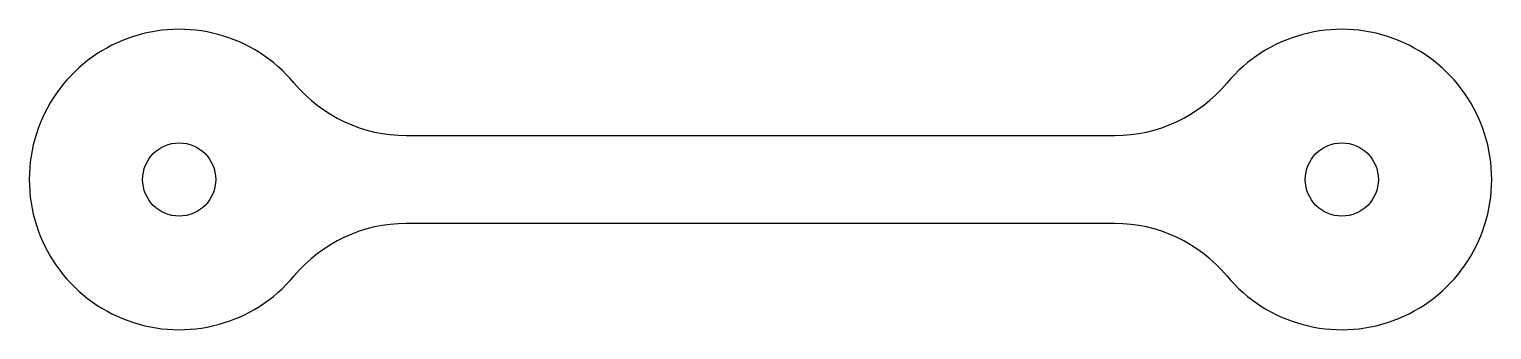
# Model space of a CAD drawing. Header units: millimetres. Extents: x 0 to 100, y 0 to 20.
import ezdxf

# ---------------------------------------------------------------- set-up
doc = ezdxf.new("R2010")
doc.units = ezdxf.units.MM

msp = doc.modelspace()

# ---------------------------------------------------------------- linework, layer by layer
at = {"color": 7, "linetype": 'Continuous', "lineweight": 25}
for p, q in [((25.78, 13.25), (74.22, 13.25)), ((74.22, 7.25), (25.78, 7.25))]:
    msp.add_line(p, q, dxfattribs=at)
for centre in [(10.25, 10.25), (89.75, 10.25)]:
    msp.add_circle(centre, 2.5, dxfattribs=at)
for centre, radius, start, end in [((10.25, 10.25), 10.25, 39.9393, 320.0607), ((89.75, 10.25), 10.25, 219.9393, 140.0607), ((25.78, 23.25), 10, 219.9393, 270), ((74.22, 23.25), 10, 270, 320.0607), ((25.78, -2.75), 10, 90, 140.0607), ((74.22, -2.75), 10, 39.9393, 90)]:
    msp.add_arc(centre, radius, start, end, dxfattribs=at)

doc.saveas('drawing.dxf')
